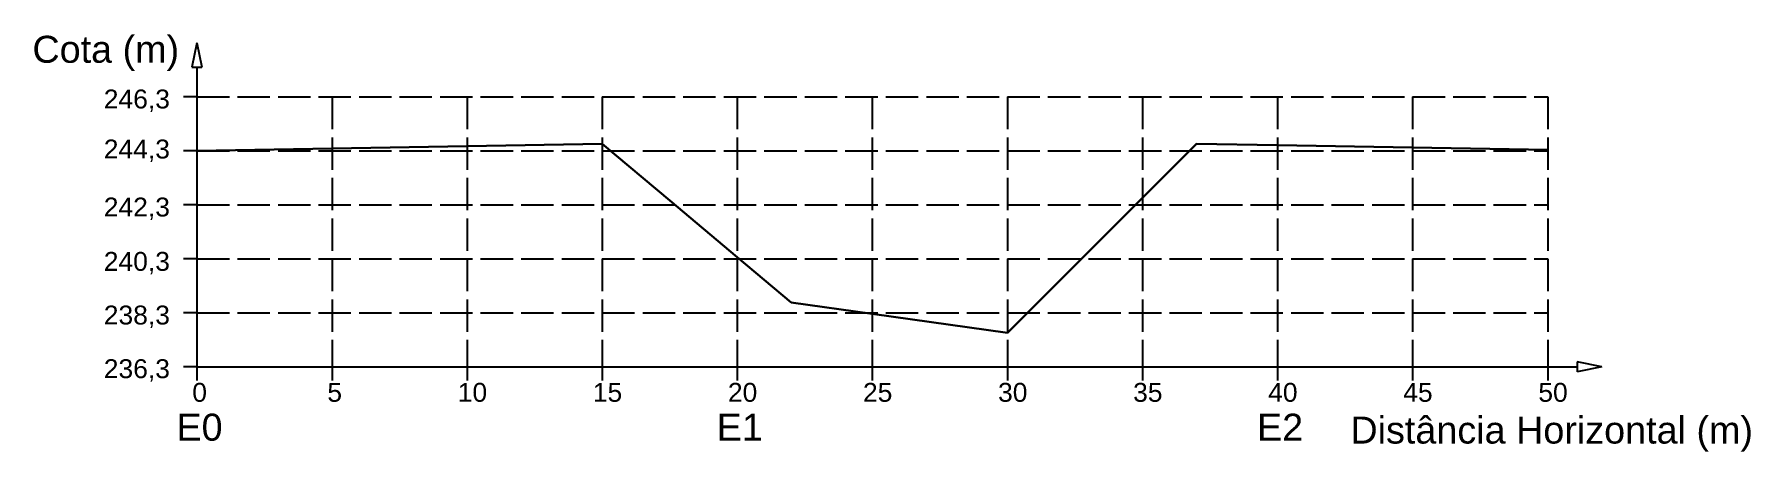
# Model space of a CAD drawing. Header units: millimetres. Extents: x 20.5 to 84, y 233.1 to 248.6.
import ezdxf

# ---------------------------------------------------------------- set-up
doc = ezdxf.new("R2010")
doc.units = ezdxf.units.MM
doc.linetypes.add('ACAD_ISO02W100', pattern=[15, 12, -3])
doc.layers.add('arrozinsz', color=11, linetype='ACAD_ISO02W100', transparency=0.5)
doc.layers.add('paçoquinhasz', color=90, linetype='Continuous')
doc.layers.add('sarinhasz', color=210, linetype='Continuous')
doc.styles.get("Standard").update_dxf_attribs({"font": 'arial.ttf'})
pattern_1 = [(0, (0, 0), (0, 6.985), [5.08, -1.905]), (90, (0, 0), (-6.985, 4e-16), [5.08, -1.905])]

msp = doc.modelspace()

# ---------------------------------------------------------------- hatches: boundary and pattern name
at = {"layer": 'sarinhasz'}
h = msp.add_hatch(dxfattribs=at)
h.set_pattern_fill('ANGLE', color=256)
h.set_pattern_definition(pattern_1)
h.paths.add_polyline_path([(26.484, 248.273), (26.299, 247.37), (26.484, 247.37)])
h.paths.add_polyline_path([(26.484, 248.273), (26.484, 247.37), (26.669, 247.37)])
h = msp.add_hatch(dxfattribs=at)
h.set_pattern_fill('ANGLE', color=256)
h.set_pattern_definition(pattern_1)
h.paths.add_polyline_path([(77.581, 236.458), (77.581, 236.273), (78.484, 236.273)])
h.paths.add_polyline_path([(78.484, 236.273), (77.581, 236.273), (77.581, 236.089)])
h = msp.add_hatch(dxfattribs=at)
h.set_pattern_fill('ANGLE', color=256)
h.set_pattern_definition([(0, (52, -12), (0, 6.985), [5.08, -1.905]), (90, (52, -12), (-6.985, 4e-16), [5.08, -1.905])])
h.paths.add_polyline_path([(78.484, 236.273), (78.299, 235.37), (78.484, 235.37)])
h.paths.add_polyline_path([(78.484, 236.273), (78.484, 235.37), (78.669, 235.37)])

# ---------------------------------------------------------------- linework, layer by layer
at = {"layer": 'arrozinsz', "color": 251, "ltscale": 0.1}
for p, q in [((26.484, 246.273), (76.484, 246.273)), ((31.484, 246.273), (31.484, 236.273)), ((36.484, 246.273), (36.484, 236.273)), ((41.484, 246.273), (41.484, 236.273)), ((46.484, 246.273), (46.484, 236.273)), ((51.484, 246.273), (51.484, 236.273)), ((56.484, 246.273), (56.484, 236.273)), ((61.484, 246.273), (61.484, 236.273)), ((66.484, 246.273), (66.484, 236.273)), ((71.484, 246.273), (71.484, 236.273)), ((76.484, 246.273), (76.484, 236.273)), ((26.484, 244.273), (76.484, 244.273)), ((26.484, 242.273), (76.484, 242.273)), ((26.484, 240.273), (76.484, 240.273)), ((26.484, 238.273), (76.484, 238.273))]:
    msp.add_line(p, q, dxfattribs=at)
at = {"layer": 'paçoquinhasz', "color": 5, "lineweight": 30}
msp.add_lwpolyline([(26.484, 244.273), (31.484, 244.361), (36.484, 244.448), (41.484, 244.535), (43.984, 242.438), (46.484, 240.34), (48.484, 238.662), (51.484, 238.239), (56.484, 237.535), (58.484, 239.535), (61.484, 242.535), (63.484, 244.535), (66.484, 244.484), (71.484, 244.399), (76.484, 244.314)], dxfattribs=at)
at = {"layer": 'sarinhasz', "color": 18}
for p, q in [((26.484, 248.273), (26.299, 247.37)), ((26.484, 248.273), (26.669, 247.37)), ((26.299, 247.37), (26.669, 247.37)), ((26.484, 247.37), (26.484, 236.273)), ((26.484, 246.273), (25.984, 246.273)), ((26.484, 244.273), (25.984, 244.273)), ((26.484, 242.273), (25.984, 242.273)), ((26.484, 240.273), (25.984, 240.273)), ((26.484, 238.273), (25.984, 238.273)), ((78.484, 236.273), (77.581, 236.458)), ((77.581, 236.458), (77.581, 236.089)), ((26.484, 236.273), (25.984, 236.273)), ((26.484, 236.273), (77.581, 236.273)), ((26.484, 236.273), (26.484, 235.773)), ((31.484, 236.273), (31.484, 235.773)), ((36.484, 236.273), (36.484, 235.773)), ((41.484, 236.273), (41.484, 235.773)), ((46.484, 236.273), (46.484, 235.773)), ((51.484, 236.273), (51.484, 235.773)), ((56.484, 236.273), (56.484, 235.773)), ((61.484, 236.273), (61.484, 235.773)), ((66.484, 236.273), (66.484, 235.773)), ((71.484, 236.273), (71.484, 235.773)), ((76.484, 236.273), (76.484, 235.773)), ((78.484, 236.273), (77.581, 236.089))]:
    msp.add_line(p, q, dxfattribs=at)

# ---------------------------------------------------------------- texts
at = {"layer": 'sarinhasz', "color": 18, "attachment_point": 1}
for s, width, insert, char_height in [('Cota (m)', 7.18931, (20.392, 248.537), 1), ('246,3', 2.1222, (23.035, 246.545), 0.7), ('244,3', 2.1222, (23.035, 244.692), 0.7), ('242,3', 2.1222, (23.035, 242.544), 0.7), ('240,3', 2.1222, (23.035, 240.531), 0.7), ('238,3', 2.1222, (23.035, 238.544), 0.7), ('236,3', 2.1222, (23.035, 236.557), 0.7), ('0', 2.1222, (26.31, 235.681), 0.7), ('5', 2.1222, (31.31, 235.681), 0.7), ('10', 2.1222, (36.138, 235.681), 0.7), ('15', 2.1222, (41.138, 235.681), 0.7), ('20', 2.1222, (46.138, 235.681), 0.7), ('25', 2.1222, (51.138, 235.681), 0.7), ('30', 2.1222, (56.138, 235.681), 0.7), ('35', 2.1222, (61.138, 235.681), 0.7), ('40', 2.1222, (66.138, 235.681), 0.7), ('45', 2.1222, (71.138, 235.681), 0.7), ('50', 2.1222, (76.138, 235.681), 0.7), ('E0', 4.05682, (25.723, 234.541), 1), ('E1', 4.05682, (45.723, 234.541), 1), ('E2', 4.05682, (65.723, 234.541), 1), ('Distância Horizontal (m)', 14.7768, (69.181, 234.434), 1)]:
    msp.add_mtext_dynamic_manual_height_columns(s, width=width, gutter_width=12.5, heights=[0], dxfattribs=dict(at, insert=insert, char_height=char_height))

doc.saveas('drawing.dxf')
